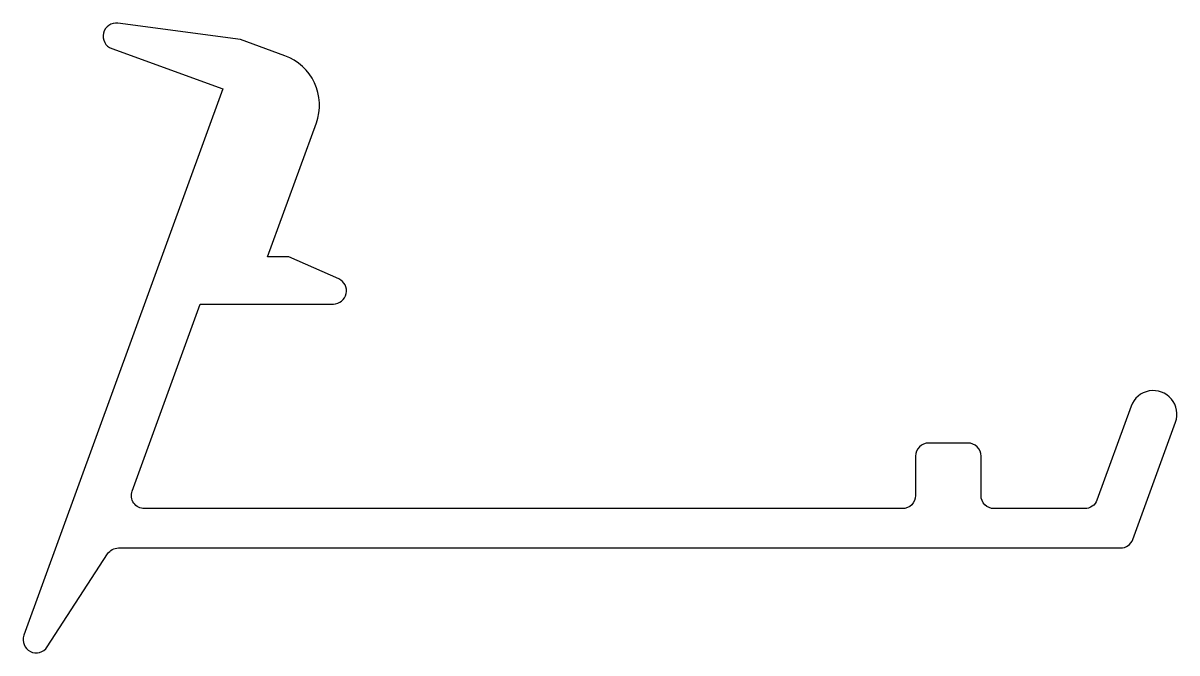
# Model space of a CAD drawing. Extents: x 230.7 to 274.7, y 238.7 to 262.7.
import ezdxf

# ---------------------------------------------------------------- set-up
doc = ezdxf.new("R2010")
doc.units = 0
doc.layers.add('ANA', color=220, linetype='CONTINUOUS')

msp = doc.modelspace()

# ---------------------------------------------------------------- linework, layer by layer
at = {"layer": 'ANA'}
msp.add_lwpolyline([(272.567, 242.73, 0.315299), (273.037, 243.059), (274.661, 247.523, 1), (272.97, 248.138), (271.667, 244.559, -0.315299), (271.197, 244.23), (267.747, 244.23, -0.414214), (267.247, 244.73), (267.247, 246.23, 0.414214), (266.747, 246.73), (265.247, 246.73, 0.414214), (264.747, 246.23), (264.747, 244.73, -0.414214), (264.247, 244.23), (235.347, 244.23, -0.520567), (234.877, 244.901), (237.471, 252.03), (242.549, 252.03, 0.810549), (242.751, 252.987), (240.849, 253.83), (240.042, 253.83), (241.899, 258.931, 0.414214), (240.703, 261.494), (239.012, 262.11), (234.336, 262.735, 0.897373), (234.099, 261.769), (238.328, 260.23), (230.747, 239.401, 0.892446), (231.636, 238.958), (233.939, 242.503, -0.253915), (234.358, 242.73)], format="xyb", close=True, dxfattribs=at)

doc.saveas('drawing.dxf')
